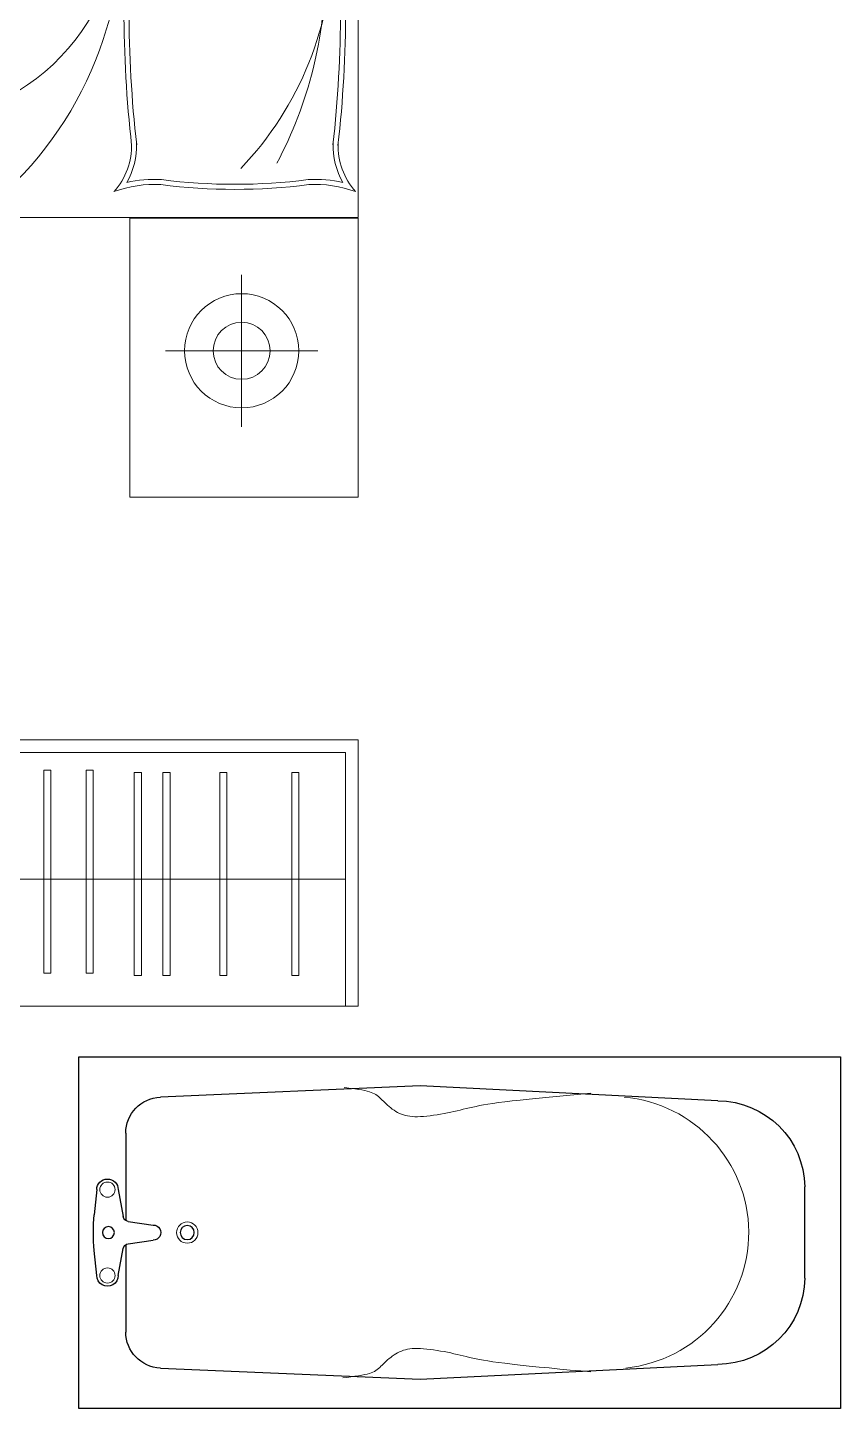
# Model space of a CAD drawing. Extents: x 72956 to 162056, y -6841 to 35159.
# Drawn here: x 109850 to 111451, y 15295 to 18017 of the extents above; entities that cross this region are included whole.
import ezdxf

# ---------------------------------------------------------------- set-up
doc = ezdxf.new("R2010")
doc.units = 0
doc.header["$LTSCALE"] = 1000
doc.header["$MEASUREMENT"] = 0
doc.layers.get('0').update_dxf_attribs({"linetype": 'CONTINUOUS'})
doc.layers.add('-厨卫', color=154, linetype='CONTINUOUS')
doc.layers.add('-家具', color=44, linetype='CONTINUOUS', lineweight=9)

# ---------------------------------------------------------------- blocks, each defined once
blk = doc.blocks.new('A$C48F11CDF')
for p, q in [((0, 693), (1500, 693)), ((0, 0), (0, 693)), ((1500, 693), (1500, 0)), ((671.9, 635.6), (160.3, 613.7)), ((1258.5, 606.4), (671.9, 635.6)), ((92.2, 542.5), (92.2, 370.2)), ((1429.7, 256.6), (1429.7, 436.4)), ((35.1, 431.2), (30.1, 381.8)), ((77.2, 431.2), (86.9, 378.1)), ((97, 368.4), (146.2, 361.3)), ((97, 324.6), (146.2, 331.6)), ((35.1, 261.8), (30.1, 311.2)), ((77.2, 261.8), (86.9, 314.9)), ((92.2, 322.8), (92.2, 249.9)), ((92.2, 249.9), (92.2, 150.5)), ((671.9, 57.4), (1258.5, 86.6)), ((160.3, 79.3), (671.9, 57.4)), ((1500, 0), (0, 0))]:
    blk.add_line(p, q)
at = {"lineweight": 13}
for p, q in [((527.9, 631.8), (522.6, 632.5)), ((535.8, 630.8), (527.9, 631.8)), ((543.4, 629.8), (535.8, 630.8)), ((550.6, 628.7), (543.4, 629.8)), ((557.2, 627.6), (550.6, 628.7)), ((562.9, 626.5), (557.2, 627.6)), ((567.8, 625.4), (562.9, 626.5)), ((572.1, 624.2), (567.8, 625.4)), ((575.9, 622.9), (572.1, 624.2)), ((579.2, 621.5), (575.9, 622.9)), ((582.2, 620), (579.2, 621.5)), ((584.9, 618.4), (582.2, 620)), ((587.4, 616.6), (584.9, 618.4)), ((589.9, 614.6), (587.4, 616.6)), ((592.4, 612.4), (589.9, 614.6)), ((594.8, 610.1), (592.4, 612.4)), ((597.3, 607.7), (594.8, 610.1)), ((599.9, 605.2), (597.3, 607.7)), ((602.5, 602.6), (599.9, 605.2)), ((605.2, 600), (602.5, 602.6)), ((608, 597.5), (605.2, 600)), ((805.5, 599.6), (796.9, 598.2)), ((815.2, 601.1), (805.5, 599.6)), ((826.2, 602.6), (815.2, 601.1)), ((838.8, 604.2), (826.2, 602.6)), ((853.1, 605.9), (838.8, 604.2)), ((869.4, 607.7), (853.1, 605.9)), ((887.2, 609.6), (869.4, 607.7)), ((906.3, 611.5), (887.2, 609.6)), ((926.4, 613.4), (906.3, 611.5)), ((947, 615.4), (926.4, 613.4)), ((967.7, 617.4), (947, 615.4)), ((988.4, 619.3), (967.7, 617.4)), ((1008.5, 621.1), (988.4, 619.3)), ((611, 594.9), (608, 597.5)), ((614.1, 592.4), (611, 594.9)), ((617.3, 590), (614.1, 592.4)), ((620.7, 587.6), (617.3, 590)), ((624.2, 585.4), (620.7, 587.6)), ((627.8, 583.4), (624.2, 585.4)), ((631.5, 581.5), (627.8, 583.4)), ((635.3, 579.9), (631.5, 581.5)), ((639.2, 578.5), (635.3, 579.9)), ((643.2, 577.3), (639.2, 578.5)), ((647.5, 576.4), (643.2, 577.3)), ((651.9, 575.7), (647.5, 576.4)), ((656.6, 575.2), (651.9, 575.7)), ((661.6, 574.9), (656.6, 575.2)), ((666.9, 574.9), (661.6, 574.9)), ((672.6, 575), (666.9, 574.9)), ((678.7, 575.4), (672.6, 575)), ((685.1, 576), (678.7, 575.4)), ((691.7, 576.8), (685.1, 576)), ((698.6, 577.7), (691.7, 576.8)), ((705.5, 578.7), (698.6, 577.7)), ((712.4, 579.9), (705.5, 578.7)), ((719.2, 581.1), (712.4, 579.9)), ((725.9, 582.4), (719.2, 581.1)), ((732.3, 583.8), (725.9, 582.4)), ((738.6, 585.2), (732.3, 583.8)), ((744.8, 586.6), (738.6, 585.2)), ((750.8, 588.1), (744.8, 586.6)), ((756.9, 589.5), (750.8, 588.1)), ((763, 591), (756.9, 589.5)), ((769.2, 592.5), (763, 591)), ((775.6, 593.9), (769.2, 592.5)), ((782.2, 595.3), (775.6, 593.9)), ((789.2, 596.7), (782.2, 595.3)), ((796.9, 598.2), (789.2, 596.7)), ((627.8, 109.6), (624.2, 107.6)), ((631.5, 111.5), (627.8, 109.6)), ((635.3, 113.1), (631.5, 111.5)), ((639.2, 114.5), (635.3, 113.1)), ((643.2, 115.7), (639.2, 114.5)), ((647.5, 116.6), (643.2, 115.7)), ((651.9, 117.3), (647.5, 116.6)), ((656.6, 117.8), (651.9, 117.3)), ((661.6, 118.1), (656.6, 117.8)), ((666.9, 118.1), (661.6, 118.1)), ((672.6, 118), (666.9, 118.1)), ((678.7, 117.6), (672.6, 118)), ((685.1, 117), (678.7, 117.6)), ((691.7, 116.2), (685.1, 117)), ((698.6, 115.3), (691.7, 116.2)), ((705.5, 114.3), (698.6, 115.3)), ((712.4, 113.1), (705.5, 114.3)), ((719.2, 111.9), (712.4, 113.1)), ((725.9, 110.6), (719.2, 111.9)), ((732.3, 109.2), (725.9, 110.6)), ((738.6, 107.8), (732.3, 109.2)), ((594.8, 82.9), (592.4, 80.6)), ((597.3, 85.3), (594.8, 82.9)), ((599.9, 87.8), (597.3, 85.3)), ((602.5, 90.4), (599.9, 87.8)), ((605.2, 93), (602.5, 90.4)), ((608, 95.5), (605.2, 93)), ((611, 98.1), (608, 95.5)), ((614.1, 100.6), (611, 98.1)), ((617.3, 103), (614.1, 100.6)), ((620.7, 105.4), (617.3, 103)), ((624.2, 107.6), (620.7, 105.4)), ((744.8, 106.4), (738.6, 107.8)), ((750.8, 104.9), (744.8, 106.4)), ((756.9, 103.5), (750.8, 104.9)), ((763, 102), (756.9, 103.5)), ((769.2, 100.5), (763, 102)), ((775.6, 99.1), (769.2, 100.5)), ((782.2, 97.7), (775.6, 99.1)), ((789.2, 96.3), (782.2, 97.7)), ((796.9, 94.8), (789.2, 96.3)), ((805.5, 93.4), (796.9, 94.8)), ((815.2, 91.9), (805.5, 93.4)), ((826.2, 90.4), (815.2, 91.9)), ((838.8, 88.8), (826.2, 90.4)), ((853.1, 87.1), (838.8, 88.8)), ((869.4, 85.3), (853.1, 87.1)), ((887.2, 83.4), (869.4, 85.3)), ((906.3, 81.5), (887.2, 83.4)), ((527.9, 61.2), (519.9, 60.2)), ((535.8, 62.2), (527.9, 61.2)), ((543.4, 63.2), (535.8, 62.2)), ((550.6, 64.3), (543.4, 63.2)), ((557.2, 65.4), (550.6, 64.3)), ((562.9, 66.5), (557.2, 65.4)), ((567.8, 67.6), (562.9, 66.5)), ((572.1, 68.8), (567.8, 67.6)), ((575.9, 70.1), (572.1, 68.8)), ((579.2, 71.5), (575.9, 70.1)), ((582.2, 73), (579.2, 71.5)), ((584.9, 74.6), (582.2, 73)), ((587.4, 76.4), (584.9, 74.6)), ((589.9, 78.4), (587.4, 76.4)), ((592.4, 80.6), (589.9, 78.4)), ((926.4, 79.6), (906.3, 81.5)), ((947, 77.6), (926.4, 79.6)), ((967.7, 75.6), (947, 77.6)), ((988.4, 73.7), (967.7, 75.6)), ((1008.5, 71.9), (988.4, 73.7))]:
    blk.add_line(p, q, dxfattribs=at)
at = {"extrusion": (0, 0, -1)}
for centre, major_axis, start_param, end_param in [((164.2, 542.5), (72, 0), 3.141593, 4.658809), ((1256.8, 435.3), (172.9, 0), -1.560935, -0.006508), ((56.1, 431.2), (21.1, 0), 3.141593, 6.283185), ((388.3, 346.5), (360, 0), 3.042508, 3.240677), ((57.9, 346.5), (-11.9, 0), 3.141593, 9.424778), ((98.7, 380.2), (12, 0), 1.714736, 2.963322), ((146.2, 346.5), (15, 0), 4.712389, 7.853982), ((213.3, 346.5), (-13.9, 0), 3.141593, 9.424778), ((98.7, 312.8), (-12, 0), 0.178271, 1.426856), ((56.1, 261.8), (21.1, 0), 0, 3.141593), ((1256.8, 257.7), (-172.9, 0), 3.148101, 4.702527), ((164.2, 150.5), (-72, 0), -1.517216, 0)]:
    blk.add_ellipse(centre, major_axis=major_axis, ratio=0.99, start_param=start_param, end_param=end_param, dxfattribs=at)
at = {"lineweight": 13, "extrusion": (0, 0, -1)}
for centre, major_axis, start_param, end_param in [((1048.3, 346.4), (-271.1, 0), 1.66529, 4.605453), ((56.1, 431.2), (-15.1, 0), 3.141593, 9.424778), ((213.3, 346.5), (-21.1, 0), 3.141593, 9.424778), ((56.1, 261.8), (-15.1, 0), 3.141593, 9.424778)]:
    blk.add_ellipse(centre, major_axis=major_axis, ratio=0.99, start_param=start_param, end_param=end_param, dxfattribs=at)
blk = doc.blocks.new('1d')
at = {"layer": '-家具'}
for p, q in [((170712.1, 36556.6), (170712.1, 35056.6)), ((171162.1, 35056.6), (170712.1, 35056.6)), ((172662.1, 35056.6), (170712.1, 35056.6)), ((172662.1, 35056.6), (170712.1, 35056.6)), ((170712.1, 35055.9), (170712.1, 34505.9)), ((171162.1, 35055.9), (170712.1, 35055.9)), ((171162.1, 34505.9), (171162.1, 35055.9)), ((171162.1, 34505.9), (171162.1, 35055.9)), ((170941.6, 34944.2), (170941.6, 34644.2)), ((170941.6, 34944.2), (170941.6, 34644.2)), ((171091.6, 34794.2), (170791.6, 34794.2)), ((171091.6, 34794.2), (170791.6, 34794.2)), ((170712.1, 34505.9), (171162.1, 34505.9))]:
    blk.add_line(p, q, dxfattribs=at)
for radius in [112.5, 112.5, 56.2, 56.2]:
    blk.add_circle((170941.6, 34794.2), radius, dxfattribs=at)
for centre, radius, start, end in [((173133.6, 35467.7), 2396.9, 173.5746, 186.4361), ((173133.6, 35467.7), 2396.9, 173.5746, 186.4361), ((173134.2, 35467.7), 2387.5, 173.5697, 186.441), ((173134.2, 35467.7), 2387.5, 173.5697, 186.441), ((168776, 35467.7), 2387.5, 353.559, 6.4303), ((168776, 35467.7), 2387.5, 353.559, 6.4303), ((168776.6, 35467.7), 2396.9, 353.5639, 6.4254), ((168776.6, 35467.7), 2396.9, 353.5639, 6.4254), ((171902.3, 35637), 725.2, 177.2308, 233.6107), ((171902.3, 35637), 725.2, 177.2308, 233.6107), ((171608.1, 35671.5), 429.9, 181.0595, 272.3048), ((171608.1, 35671.5), 429.9, 181.0595, 272.3048), ((171419.1, 35607.4), 657.5, 180.1828, 223.6406), ((171419.1, 35607.4), 657.5, 180.1828, 223.6406), ((171591, 35546.8), 814.4, 179.9648, 208.0601), ((171591, 35546.8), 814.4, 179.9648, 208.0601), ((170614.2, 35199.1), 137.5, 318.4161, 1.5527), ((170614.2, 35199.1), 137.5, 318.4161, 1.5527), ((170614.2, 35199.1), 147.4, 330.1487, 1.5527), ((170614.2, 35199.1), 147.4, 330.1487, 1.5527), ((171295.9, 35199.1), 147.4, 178.4473, 209.8513), ((171295.9, 35199.1), 147.4, 178.4473, 209.8513), ((171295.9, 35199.1), 137.5, 178.4473, 221.5839), ((171295.9, 35199.1), 137.5, 178.4473, 221.5839), ((170795.9, 34896.9), 225.2, 86.5245, 110.485), ((170795.9, 34896.9), 225.2, 86.5245, 110.485), ((170795.9, 34896.9), 235.1, 86.5245, 103.2301), ((170795.9, 34896.9), 235.1, 86.5245, 103.2301), ((170955.1, 36252.7), 1140.4, 262.668, 277.332), ((170955.1, 36252.7), 1140.4, 262.668, 277.332), ((170955.1, 36252.7), 1130.4, 262.668, 277.332), ((170955.1, 36252.7), 1130.4, 262.668, 277.332), ((171114.3, 34896.9), 235.1, 76.7699, 93.4755), ((171114.3, 34896.9), 235.1, 76.7699, 93.4755), ((171114.3, 34896.9), 225.2, 69.515, 93.4755), ((171114.3, 34896.9), 225.2, 69.515, 93.4755)]:
    blk.add_arc(centre, radius, start, end, dxfattribs=at)
blk = doc.blocks.new('A-6家具3')
at = {"layer": '-家具'}
for p, q in [((108900.7, 40229.5), (110500.7, 40229.5)), ((110500.7, 39704.5), (110500.7, 40229.5)), ((110475.7, 40204.5), (108925.7, 40204.5)), ((110475.7, 39704.5), (110475.7, 40204.5)), ((109881.3, 39769.2), (109881.3, 40169.3)), ((109881.3, 40169.3), (109895.4, 40169.3)), ((109895.4, 40169.3), (109895.4, 39769.2)), ((109964.7, 39769.2), (109964.7, 40169.3)), ((109964.7, 40169.3), (109978.8, 40169.3)), ((109978.8, 40169.3), (109978.8, 39769.2)), ((110059.5, 39765), (110059.5, 40165.1)), ((110059.5, 40165.1), (110073.6, 40165.1)), ((110073.6, 40165.1), (110073.6, 39765)), ((110116.1, 39765), (110116.1, 40165.1)), ((110116.1, 40165.1), (110130.2, 40165.1)), ((110130.2, 40165.1), (110130.2, 39765)), ((110227.9, 39765), (110227.9, 40165.1)), ((110227.9, 40165.1), (110242, 40165.1)), ((110242, 40165.1), (110242, 39765)), ((110369.9, 39765), (110369.9, 40165.1)), ((110369.9, 40165.1), (110383.9, 40165.1)), ((110383.9, 40165.1), (110383.9, 39765)), ((108925.7, 39954.5), (110475.7, 39954.5)), ((109895.4, 39769.2), (109881.3, 39769.2)), ((109978.8, 39769.2), (109964.7, 39769.2)), ((110073.6, 39765), (110059.5, 39765)), ((110130.2, 39765), (110116.1, 39765)), ((110242, 39765), (110227.9, 39765)), ((110383.9, 39765), (110369.9, 39765)), ((108900.7, 39704.5), (110500.7, 39704.5))]:
    blk.add_line(p, q, dxfattribs=at)
for points in [[(109881.3, 39769.2), (109881.3, 40169.3), (109895.4, 40169.3), (109895.4, 39769.2)], [(109964.7, 39769.2), (109964.7, 40169.3), (109978.8, 40169.3), (109978.8, 39769.2)], [(110059.5, 39765), (110059.5, 40165.1), (110073.6, 40165.1), (110073.6, 39765)], [(110116.1, 39765), (110116.1, 40165.1), (110130.2, 40165.1), (110130.2, 39765)], [(110227.9, 39765), (110227.9, 40165.1), (110242, 40165.1), (110242, 39765)], [(110369.9, 39765), (110369.9, 40165.1), (110383.9, 40165.1), (110383.9, 39765)]]:
    blk.add_lwpolyline(points, close=True, dxfattribs=at)
at = {"layer": '-家具', "xscale": -1}
blk.add_blockref('1d', (281212.8, 6201.8), dxfattribs=at)

msp = doc.modelspace()

# ---------------------------------------------------------------- block references
at = {"layer": '-厨卫'}
for name, p in [('A-6家具3', (0, -23616.019)), ('A$C48F11CDF', (109950.749, 15295.456))]:
    msp.add_blockref(name, p, dxfattribs=at)

doc.saveas('drawing.dxf')
